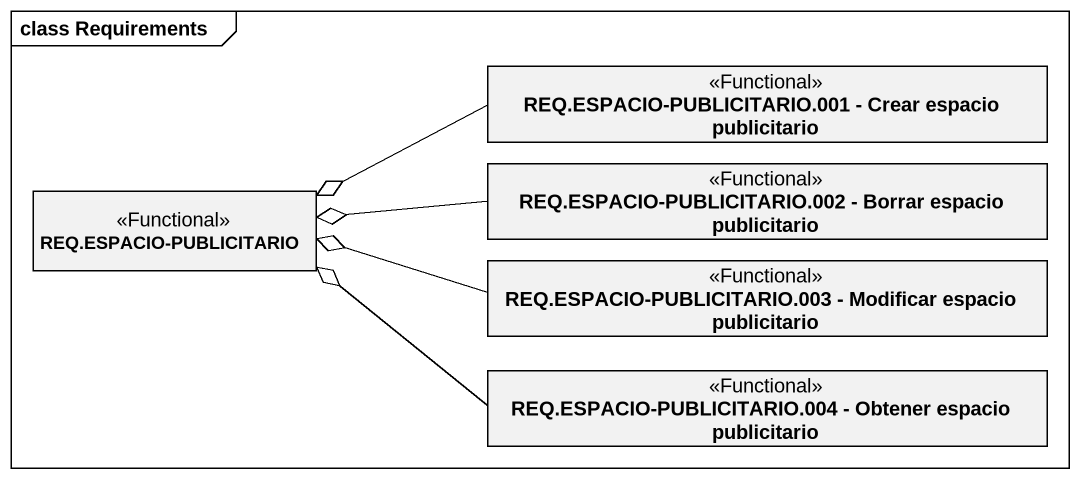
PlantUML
@startuml
mainframe class Requirements
hide circle
hide empty members
class "REQ.ESPACIO-PUBLICITARIO.001 - Crear espacio publicitario" as REQ_ESPACIO_PUBLICITARIO <<Functional>>
class "REQ.ESPACIO-PUBLICITARIO.002 - Borrar espacio publicitario" as REQ_ESPACIO_PUBLICITARIO_2 <<Functional>>
class "REQ.ESPACIO-PUBLICITARIO" as REQ_ESPACIO_PUBLICITARIO_3 <<Functional>>
class "REQ.ESPACIO-PUBLICITARIO.003 - Modificar espacio publicitario" as REQ_ESPACIO_PUBLICITARIO_4 <<Functional>>
class "REQ.ESPACIO-PUBLICITARIO.004 - Obtener espacio publicitario" as REQ_ESPACIO_PUBLICITARIO_5 <<Functional>>
REQ_ESPACIO_PUBLICITARIO -left-o REQ_ESPACIO_PUBLICITARIO_3
REQ_ESPACIO_PUBLICITARIO_2 -left-o REQ_ESPACIO_PUBLICITARIO_3
REQ_ESPACIO_PUBLICITARIO_4 -left-o REQ_ESPACIO_PUBLICITARIO_3
REQ_ESPACIO_PUBLICITARIO_5 -left-o REQ_ESPACIO_PUBLICITARIO_3
@enduml
